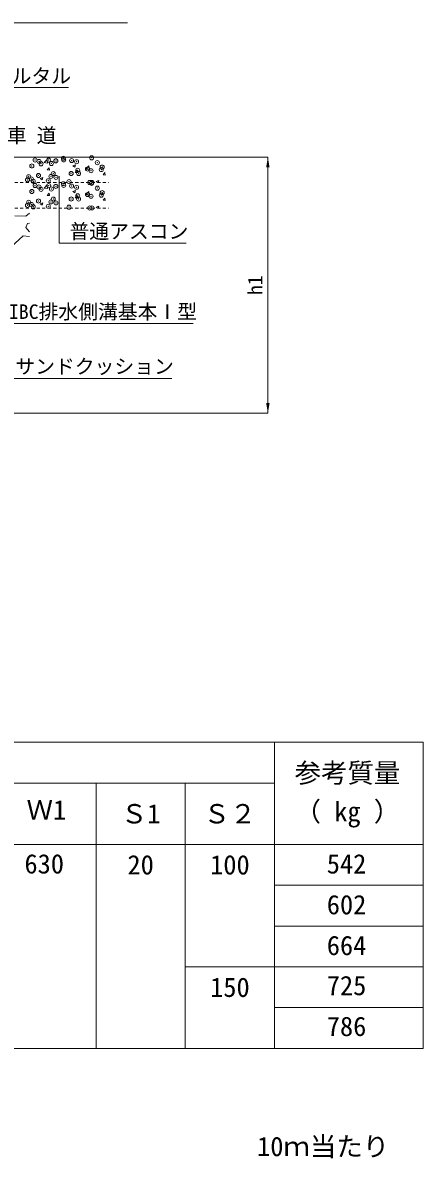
# Model space of a CAD drawing. Units: millimetres at full size; details may follow other scales. Extents: x 6872 to 78201, y -34623 to -7860.
# Drawn here: x 10649 to 11434, y -23034 to -20808 of the extents above; entities that cross this region are included whole.
import ezdxf
from ezdxf.enums import TextEntityAlignment as Align

# ---------------------------------------------------------------- set-up
doc = ezdxf.new("R2010")
doc.units = ezdxf.units.MM
doc.header["$LTSCALE"] = 16
doc.header["$PDMODE"] = 32
doc.header["$PDSIZE"] = 8
doc.linetypes.add('USER1', pattern=[0.675, 0.375, -0.3])
for name, color, linetype, lineweight in [('0_2', 7, 'Continuous', 20), ('寸法線', 7, 'Continuous', 9), ('ﾊｯﾁﾝｸﾞ', 7, 'Continuous', 5)]:
    doc.layers.add(name, color=color, linetype=linetype, lineweight=lineweight)
doc.styles.add('ＭＳ ゴシック', font='')
doc.styles.get('ＭＳ ゴシック').set_extended_font_data('MS Gothic')

# ---------------------------------------------------------------- blocks, each defined once
blk = doc.blocks.new('filled_arrow')
at = {"color": 0, "linetype": 'Continuous', "lineweight": -2}
blk.add_solid([(7.5, 1.25), (0, 0), (7.5, -1.25)], dxfattribs=at)

msp = doc.modelspace()

# ---------------------------------------------------------------- linework, layer by layer
at = {"layer": '0_2'}
for p, q in [((10535.73, -21071.77), (10816.18, -21071.77)), ((9207.39, -22218.54), (11434.07, -22218.54)), ((11142.38, -22218.54), (11142.38, -22818.54)), ((11142.38, -22218.54), (11142.38, -22818.54)), ((11434.07, -22218.54), (11434.07, -22818.54)), ((9717.39, -22298.54), (11142.38, -22298.54)), ((10792.38, -22298.54), (10792.38, -22818.54)), ((10967.38, -22298.54), (10967.38, -22818.54)), ((9207.39, -22418.54), (10760.4, -22418.54)), ((10735.4, -22418.54), (11434.07, -22418.54)), ((11142.38, -22498.54), (11434.07, -22498.54)), ((11142.38, -22578.54), (11434.07, -22578.54)), ((10967.38, -22658.54), (11434.07, -22658.54)), ((11142.38, -22738.54), (11434.07, -22738.54)), ((9207.39, -22818.54), (11434.07, -22818.54))]:
    msp.add_line(p, q, dxfattribs=at)
at = {"layer": '0_2', "linetype": 'USER1'}
for p, q in [((10535.73, -21121.77), (10817.14, -21121.77)), ((10535.73, -21171.77), (10817.14, -21171.77))]:
    msp.add_line(p, q, dxfattribs=at)
at = {"layer": '寸法線'}
for p, q in [((10555.73, -21071.77), (11129.3, -21071.77)), ((11129.3, -21573.77), (11129.3, -21071.77)), ((10555.73, -21573.77), (11129.3, -21573.77))]:
    msp.add_line(p, q, dxfattribs=at)
for points in [[(10242.97, -21034.99), (10242.97, -20808.32), (10854.14, -20808.32)], [(10429.94, -21073.71), (10568.09, -20935.57), (10738.7, -20935.57)], [(10720.35, -21109.2), (10720.35, -21240.62), (10969.39, -21240.62)], [(10509.03, -21305.53), (10601.52, -21398.01), (10982.74, -21398.01)], [(10535.73, -21583.77), (10614.09, -21505.41), (10940.94, -21505.41)]]:
    msp.add_lwpolyline(points, dxfattribs=at)
at = {"layer": 'ﾊｯﾁﾝｸﾞ'}
for p, q in [((10690.75, -21082.43), (10696.68, -21076.25)), ((10690.75, -21082.43), (10697.52, -21083.48)), ((10697.52, -21083.48), (10696.68, -21076.25)), ((10696.75, -21096.82), (10700.42, -21092.45)), ((10701.29, -21097.22), (10700.41, -21092.45)), ((10747.01, -21088.95), (10752.35, -21086.9)), ((10747.01, -21088.95), (10750.8, -21091.51)), ((10750.8, -21091.51), (10752.35, -21086.9)), ((10772.07, -21095.05), (10778.01, -21088.86)), ((10772.07, -21095.04), (10778.85, -21096.09)), ((10778.85, -21096.1), (10778, -21088.86)), ((10682.99, -21113.52), (10688.32, -21111.48)), ((10682.99, -21113.53), (10686.78, -21116.08)), ((10686.78, -21116.08), (10688.32, -21111.48)), ((10696.75, -21096.82), (10701.3, -21097.22)), ((10751.4, -21101.61), (10755.07, -21097.23)), ((10751.4, -21101.61), (10755.96, -21102)), ((10755.95, -21102.01), (10755.07, -21097.23)), ((10792.5, -21119.63), (10797.83, -21117.58)), ((10796.43, -21121.77), (10797.83, -21117.58)), ((10806.06, -21106.39), (10809.73, -21102.01)), ((10806.06, -21106.39), (10810.61, -21106.79)), ((10810.6, -21106.79), (10809.72, -21102.01)), ((10690.75, -21132.43), (10696.68, -21126.25)), ((10690.75, -21132.43), (10697.52, -21133.48)), ((10697.52, -21133.48), (10696.68, -21126.25)), ((10747.01, -21138.95), (10752.35, -21136.9)), ((10747.01, -21138.95), (10750.8, -21141.51)), ((10750.8, -21141.51), (10752.35, -21136.9)), ((10772.07, -21145.05), (10778.01, -21138.86)), ((10778.85, -21146.1), (10778, -21138.86)), ((10792.5, -21119.63), (10795.67, -21121.77)), ((10682.99, -21163.52), (10688.32, -21161.48)), ((10682.99, -21163.53), (10686.78, -21166.08)), ((10686.78, -21166.08), (10688.32, -21161.48)), ((10696.75, -21146.82), (10700.42, -21142.45)), ((10696.75, -21146.82), (10701.3, -21147.22)), ((10701.29, -21147.22), (10700.41, -21142.45)), ((10751.4, -21151.6), (10755.07, -21147.23)), ((10751.4, -21151.61), (10755.96, -21152)), ((10755.95, -21152.01), (10755.07, -21147.23)), ((10772.07, -21145.04), (10778.85, -21146.09)), ((10806.06, -21156.39), (10809.73, -21152.01)), ((10806.06, -21156.39), (10810.61, -21156.79)), ((10810.6, -21156.79), (10809.72, -21152.01)), ((10654.67, -21187.54), (10662.18, -21181.74)), ((10792.5, -21169.63), (10797.83, -21167.58)), ((10792.5, -21169.63), (10795.67, -21171.77)), ((10796.43, -21171.77), (10797.83, -21167.58)), ((10633.34, -21186.52), (10654.67, -21187.54)), ((10654.67, -21209.89), (10657.72, -21201.76)), ((10662.18, -21201.29), (10657.72, -21201.76)), ((10649.59, -21226.14), (10626.22, -21247.48)), ((10662.18, -21227.19), (10649.59, -21226.14)), ((10662.18, -21218.08), (10654.67, -21209.89))]:
    msp.add_line(p, q, dxfattribs=at)
for p in [(10672.88, -21077.37), (10699.59, -21077.67), (10728.45, -21073.87), (10729.01, -21077.17), (10744.48, -21078.45), (10783.6, -21073.09), (10666.41, -21089.04), (10680.52, -21080.18), (10684.58, -21084.8), (10704.9, -21084.17), (10713.56, -21079.09), (10754.23, -21080.81), (10756.53, -21097.59), (10775.61, -21095.07), (10782.68, -21098.45), (10794.91, -21082.53), (10802.56, -21096.21), (10804.47, -21091.28), (10658.04, -21116.31), (10660.47, -21110.23), (10665.49, -21114.41), (10669.24, -21119.09), (10679.55, -21107.72), (10698.72, -21118.03), (10703.98, -21109.53), (10708.41, -21103.92), (10713.68, -21111.47), (10739.39, -21119.75), (10743.55, -21103.82), (10758.12, -21103.84), (10780.07, -21121.47), (10784.42, -21121.33), (10666.41, -21139.04), (10672.88, -21127.37), (10680.52, -21130.18), (10684.58, -21134.8), (10699.59, -21127.67), (10704.9, -21134.17), (10713.56, -21129.09), (10728.45, -21123.87), (10729.01, -21127.17), (10744.48, -21128.45), (10754.23, -21130.81), (10775.61, -21145.07), (10783.6, -21123.09), (10794.91, -21132.53), (10804.47, -21141.27), (10658.04, -21166.31), (10660.47, -21160.23), (10665.49, -21164.41), (10679.55, -21157.72), (10703.98, -21159.53), (10708.41, -21153.92), (10713.68, -21161.47), (10743.55, -21153.82), (10756.53, -21147.59), (10758.12, -21153.84), (10782.68, -21148.45), (10802.56, -21146.21), (10669.24, -21169.09), (10698.72, -21168.03), (10739.39, -21169.75), (10780.07, -21171.47), (10784.42, -21171.33)]:
    msp.add_point(p, dxfattribs=at)

# ---------------------------------------------------------------- block references
at = {"layer": '寸法線'}
for p, xscale, yscale, rotation in [((11129.3, -21071.77), 2.67, 2.67, 270), ((10720.35, -21109.2), 0.133, 0.133, 270), ((11129.3, -21573.77), 2.67, 2.67, 90)]:
    msp.add_blockref('filled_arrow', p, dxfattribs=dict(at, xscale=xscale, yscale=yscale, rotation=rotation))

# ---------------------------------------------------------------- texts
at = {"layer": '0_2', "style": 'ＭＳ ゴシック'}
for s, height, p in [('車 道', 28.48, (10617.68, -21052.11)), ('参考質量', 37.98, (11181.77, -22308.91)), ('Ｗ1', 37.98, (10656.13, -22381.25)), ('（ kg ）', 37.98, (11181.77, -22384.54)), ('630', 37.98, (10652.01, -22487.04)), ('542', 37.98, (11244.83, -22487.04)), ('602', 37.98, (11244.83, -22567.04)), ('664', 37.98, (11244.83, -22647.04)), ('725', 37.98, (11244.83, -22725.55)), ('786', 37.98, (11244.83, -22805.56)), ('10ｍ当たり', 37.98, (11108.2, -23040.92))]:
    msp.add_text(s, height=height, dxfattribs=at).set_placement(p, align=Align.BOTTOM_LEFT)
for s, p in [('Ｓ1', (10879.88, -22358.54)), ('Ｓ２', (11054.88, -22358.54)), ('20', (10879.88, -22458.54)), ('100', (11054.88, -22458.54)), ('150', (11054.88, -22698.54))]:
    msp.add_text(s, height=37.98, dxfattribs=at).set_placement(p, align=Align.MIDDLE_CENTER)
at = {"layer": '寸法線', "style": 'ＭＳ ゴシック'}
for s, p in [('モルタル', (10588.09, -20898.5)), ('普通アスコン', (10740.35, -21202.94)), ('IBC排水側溝基本Ⅰ型', (10621.52, -21360.34)), ('サンドクッション', (10634.09, -21467.58))]:
    msp.add_text(s, height=28.48, dxfattribs=at).set_placement(p, align=Align.TOP_LEFT)
msp.add_text('h1', height=28.48, rotation=90, dxfattribs=at).set_placement((11104.3, -21322.77), align=Align.MIDDLE_CENTER)

doc.saveas('drawing.dxf')
